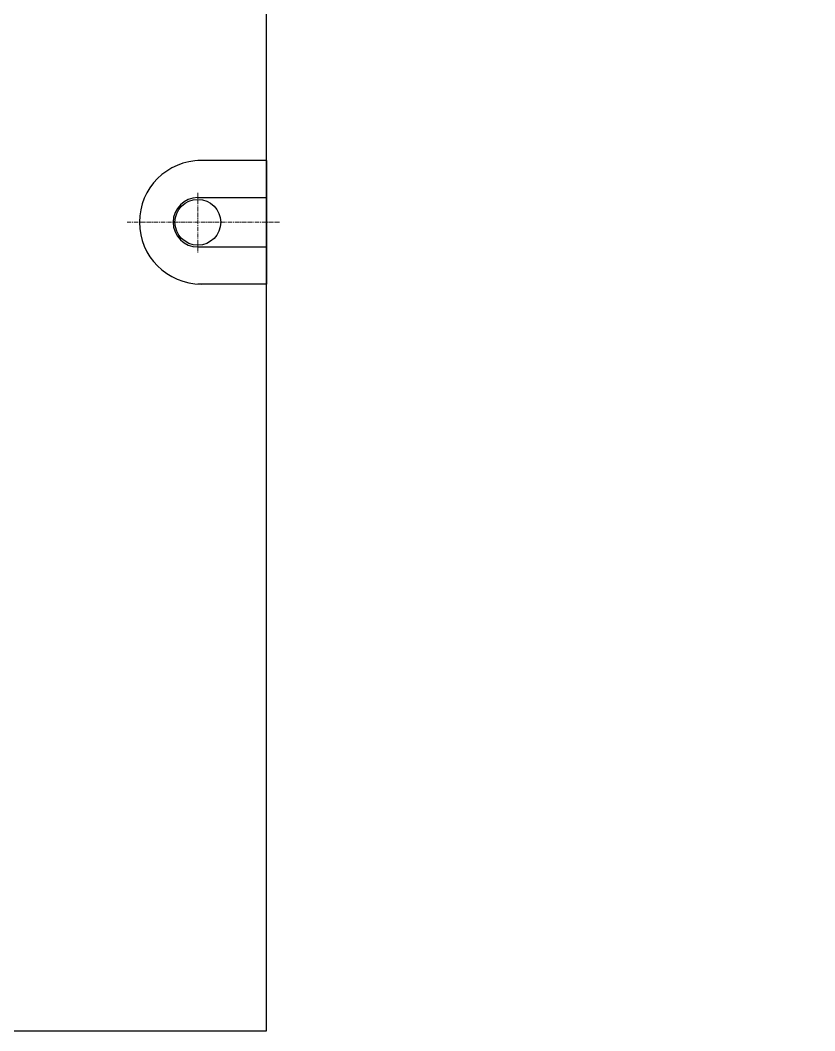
# Model space of a CAD drawing. Extents: x -1507 to 1094, y -378 to 1940.
# Drawn here: x 387 to 1094, y -104 to 796 of the extents above; entities that cross this region are included whole.
import ezdxf

# ---------------------------------------------------------------- set-up
doc = ezdxf.new("R2010")
doc.units = 0
doc.header["$LTSCALE"] = 3
doc.header["$MEASUREMENT"] = 0
doc.linetypes.add('CENTER', pattern=[2, 1.25, -0.25, 0.25, -0.25])
doc.layers.add('1', color=1, linetype='CENTER', lineweight=5)
doc.layers.add('4', color=4, linetype='CONTINUOUS')
doc.layers.add('6', color=6, linetype='CONTINUOUS')

msp = doc.modelspace()

# ---------------------------------------------------------------- linework, layer by layer
at = {"layer": '1'}
for p, q in [((544.76, 642.45), (544.76, 589.45)), ((617.44, 616.39), (481.91, 616.39))]:
    msp.add_line(p, q, dxfattribs=at)
at = {"layer": '4'}
for p, q in [((605.76, 671.39), (544.76, 671.39)), ((605.76, 671.39), (605.76, 561.39)), ((544.76, 638.39), (605.76, 638.39)), ((544.76, 594.39), (605.76, 594.39)), ((605.76, 561.39), (544.76, 561.39))]:
    msp.add_line(p, q, dxfattribs=at)
msp.add_circle((544.76, 616.39), 20.38, dxfattribs=at)
for centre, radius in [((547.76, 616.39), 55), ((544.76, 616.39), 22)]:
    msp.add_arc(centre, radius, 90, 270, dxfattribs=at)
at = {"layer": '6'}
msp.add_lwpolyline([(1094, 1801.39), (-1291.64, 1801.39), (-1291.64, -103.61), (605.76, -103.61), (605.76, 906.39)], dxfattribs=at)

doc.saveas('drawing.dxf')
